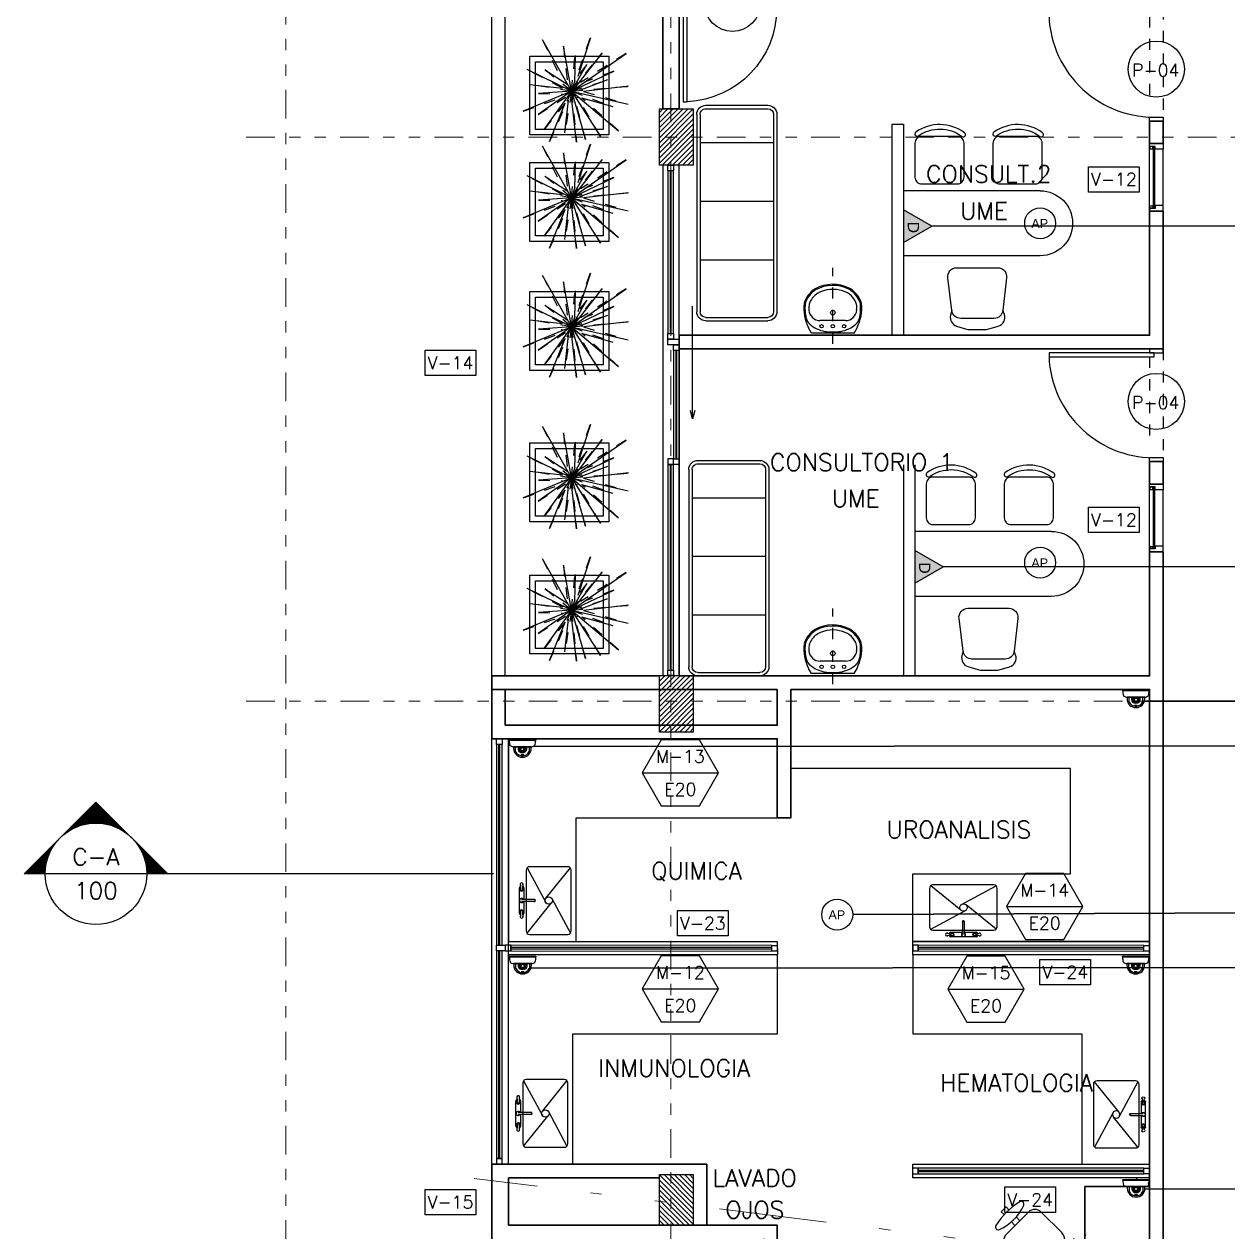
# Model space of a CAD drawing. Header units: millimetres. Extents: x 2056 to 4470, y 1400 to 3101.
# Drawn here: x 2158.01 to 2168.69, y 1528.61 to 1539.32 of the extents above; entities that cross this region are included whole.
import ezdxf
from ezdxf.enums import TextEntityAlignment as Align

# ---------------------------------------------------------------- set-up
doc = ezdxf.new("R2010")
doc.units = ezdxf.units.MM
for name, pattern in [('DASHED', [0.75, 0.5, -0.25]), ('DIVIDE', [31.75, 12.7, -6.35, 0, -6.35, 0, -6.35]), ('DOT', [0.25, 0, -0.25]), ('HIDDEN', [9.525, 6.35, -3.175])]:
    doc.linetypes.add(name, pattern=pattern)
for name, color, linetype in [('A-ANNO-DIMS-GRID', 195, 'Continuous'), ('A-ANNO-DOOR', 134, 'Continuous'), ('A-ANNO-FURN', 124, 'Continuous'), ('A-ANNO-GLAZ', 124, 'Continuous'), ('A-ANNO-SYMB', 195, 'Continuous'), ('A-ANNO-TEXT', 190, 'Continuous'), ('A-COLS', 6, 'Continuous'), ('A-COLS-HTCH', 8, 'Continuous'), ('A-DOOR', 154, 'Continuous'), ('A-FURN', 252, 'Continuous'), ('A-FURN-FIXD', 8, 'Continuous'), ('A-GLAZ', 5, 'Continuous'), ('A-GRID-COLS', 75, 'DIVIDE'), ('A-LDSP-TURF', 75, 'Continuous'), ('A-PROY', 15, 'HIDDEN'), ('A-WALL-FINISH', 14, 'Continuous'), ('A-WALL-SILL', 205, 'Continuous'), ('AreasTrabajo', 90, 'Continuous'), ('Cableado', 134, 'Continuous'), ('Camara', 11, 'Continuous'), ('NODOS', 7, 'Continuous')]:
    doc.layers.add(name, color=color, linetype=linetype)
doc.layers.add('A-WALL', color=16, linetype='Continuous', lineweight=30)
doc.layers.add('MUEBLES', color=5, linetype='Continuous', lineweight=20)
doc.styles.add('COTAS', font='romans.shx', dxfattribs={"width": 0.7})
doc.styles.add('NUEVO', font='SIMPLEX')
doc.styles.add('ROMANS', font='romans')
doc.styles.get("Standard").update_dxf_attribs({"font": 'arial.ttf'})
doc.dimstyles.new('DIM75', dxfattribs={"dimtxt": 0.15, "dimasz": 0.075, "dimexe": 0, "dimexo": 0, "dimgap": 0.075, "dimtad": 1, "dimzin": 1, "dimdsep": 46, "dimtxsty": 'COTAS', "dimblk": 'ARCHTICK', "dimcen": 0, "dimse1": 1, "dimse2": 1, "dimclrd": 8, "dimclre": 8, "dimclrt": 54, "dimaunit": 1, "dimazin": 0, "dimtfac": 1, "dimtix": 1, "dimtmove": 1, "dimatfit": 3, "dimldrblk": 'DOT', "dimfxl": 1, "dimtvp": 1.75, "dimtolj": 1, "dimtzin": 4, "dimarcsym": 0})

# ---------------------------------------------------------------- blocks, each defined once
blk = doc.blocks.new('ESBOX')
for p, q in [((0, 0), (0, 1.212)), ((0.575, 1.212), (0.575, 0)), ((0.575, 0), (0, 0))]:
    blk.add_line(p, q)
for points, elevation in [([(0.636, 1.17, -0.414214), (0.696, 1.23), (0.997, 1.23, -0.414214), (1.057, 1.17), (1.057, 0.854, -0.414214), (0.997, 0.794), (0.696, 0.794, -0.414214), (0.636, 0.854)], -0.455), ([(1.096, 0.802, -1), (1.063, 0.825, 0.321147), (1.058, 1.21, -1), (1.09, 1.234, -0.321147)], -0.455), ([(-0.557, 0.652), (-0.557, 0.508, 0.378723), (-0.487, 0.429), (-0.197, 0.393, 0.450618), (-0.107, 0.472), (-0.107, 0.836, 0.448183), (-0.196, 0.915), (-0.486, 0.882, 0.381041), (-0.557, 0.803)], -1.049), ([(0.636, 0.478, -0.414214), (0.696, 0.538), (0.997, 0.538, -0.414214), (1.057, 0.478), (1.057, 0.162, -0.414214), (0.997, 0.102), (0.696, 0.102, -0.414214), (0.636, 0.162)], -0.455), ([(1.096, 0.11, -1), (1.063, 0.133, 0.321147), (1.058, 0.519, -1), (1.09, 0.542, -0.321147)], -0.455)]:
    blk.add_lwpolyline(points, format="xyb", close=True, dxfattribs=dict(elevation=elevation))
at = {"elevation": -1.049}
blk.add_lwpolyline([(-0.487, 0.429), (-0.529, 0.418, -0.396228), (-0.624, 0.472), (-0.651, 0.559, -0.075881), (-0.655, 0.583), (-0.655, 0.726, -0.070116), (-0.652, 0.748), (-0.625, 0.841, -0.429508), (-0.522, 0.895), (-0.486, 0.882)], format="xyb", dxfattribs=at)
blk.add_arc((0.287, 1.212), 0.288, 0, 180)
blk = doc.blocks.new('Lnov734p')
for p, q in [((-0.19, 0), (-0.215, -0.046)), ((-0.19, 0), (0.19, 0)), ((0.19, 0), (0.215, -0.046)), ((-0.112, -0.11), (0.112, -0.11)), ((-0.158, -0.391), (-0.146, -0.397)), ((-0.153, -0.382), (-0.142, -0.388))]:
    blk.add_line(p, q)
for centre, radius in [((-0.1, -0.06), 0.015), ((0, -0.06), 0.015), ((0.1, -0.06), 0.015), ((0, -0.18), 0.02)]:
    blk.add_circle(centre, radius)
for centre, radius, start, end in [((0.14, -0.225), 0.397, 153.2366, 185.1908), ((-0.139, -0.155), 0.1, 131.0686, 165.7987), ((-0.018, -0.293), 0.284, 100.6374, 131.0686), ((0, -0.586), 0.576, 82.9944, 97.0056), ((0.018, -0.293), 0.284, 48.9314, 79.3626), ((0.139, -0.155), 0.1, 14.2013, 48.9314), ((-0.14, -0.225), 0.397, 354.8092, 26.7634), ((0.14, -0.225), 0.387, 165.7987, 183.085), ((-0.112, -0.21), 0.1, 90, 176.5875), ((0.14, -0.225), 0.352, 176.5875, 184.6254), ((0.112, -0.21), 0.1, 3.4125, 90), ((-0.14, -0.225), 0.352, 358.2317, 3.4125), ((-0.14, -0.225), 0.387, 354.8092, 14.2013), ((-0.04, -0.2), 0.224, 196.2861, 238.2877), ((-0.147, -0.24), 0.1, 183.085, 200.7802), ((-0.04, -0.2), 0.214, 200.7802, 238.2877), ((-0.04, -0.2), 0.179, 197.3522, 254.7067), ((0.04, -0.2), 0.179, 301.7123, 335.4879), ((0.04, -0.2), 0.214, 301.7123, 343.7139), ((0.04, -0.2), 0.224, 301.7123, 343.7139), ((0.112, -0.233), 0.1, 335.4879, 358.2317), ((0, -0.111), 0.321, 242.8748, 299.3617), ((0, -0.111), 0.311, 242.8748, 299.3617), ((0, -0.111), 0.276, 251.4503, 299.3617)]:
    blk.add_arc(centre, radius, start, end)
at = {"layer": 'A-PROY', "ltscale": 0.01}
blk.add_lwpolyline([(0, 0.095), (0, -0.577)], dxfattribs=at)
blk = doc.blocks.new('CAMIL')
for p, q in [((-0.08, 0.355), (-1.83, 0.355)), ((-0.08, 0.325), (-1.83, 0.325)), ((-1.37, -0.325), (-1.37, 0.325)), ((-0.85, -0.325), (-0.85, 0.325)), ((-0.33, -0.325), (-0.33, 0.325)), ((-1.91, -0.275), (-1.91, 0.275)), ((-1.88, -0.275), (-1.88, 0.275)), ((-0.03, -0.275), (-0.03, 0.275)), ((0, -0.275), (0, 0.275)), ((-0.08, -0.325), (-1.83, -0.325)), ((-0.08, -0.355), (-1.83, -0.355))]:
    blk.add_line(p, q)
for centre, radius, start, end in [((-1.83, 0.275), 0.08, 90, 180), ((-1.83, 0.275), 0.05, 90, 180), ((-0.08, 0.275), 0.08, 0, 90), ((-0.08, 0.275), 0.05, 0, 90), ((-1.83, -0.275), 0.08, 180, 270), ((-1.83, -0.275), 0.05, 180, 270), ((-0.08, -0.275), 0.05, 270, 0), ((-0.08, -0.275), 0.08, 270, 0)]:
    blk.add_arc(centre, radius, start, end)
blk = doc.blocks.new('POCETA+GRIFERIA-PL')
for p, q in [((-0.008, 0.22), (-0.112, 0.22)), ((-0.008, 0.127), (-0.008, 0.24)), ((0.008, 0.127), (0.008, 0.24)), ((0.112, 0.22), (0.008, 0.22)), ((-0.3, 0.17), (-0.3, -0.17)), ((-0.29, 0.192), (-0.023, -0.023)), ((0.27, 0.2), (-0.27, 0.2)), ((0.29, 0.192), (-0.019, 0.026)), ((0.3, -0.17), (0.3, 0.17)), ((0.023, 0.023), (0.29, -0.192)), ((0.018, -0.027), (-0.29, -0.192)), ((-0.27, -0.2), (0.27, -0.2))]:
    blk.add_line(p, q)
blk.add_lwpolyline([(-0.112, 0.26), (0.112, 0.26)])
blk.add_circle((0, 0), 0.0327)
for centre, radius, start, end in [((-0.145, 0.24), 0.0125, 62.965, 297.035), ((-0.116, 0.325), 0.0782, 251.9228, 280.7372), ((-0.116, 0.154), 0.0782, 79.2628, 108.0772), ((-0.112, 0.245), 0.015, 90, 171.8124), ((-0.112, 0.235), 0.015, 194.8724, 270), ((-0.097, 0.24), 0.0148, 218.7865, 150.4526), ((-0.097, 0.24), 0.00958, 245.5532, 114.4468), ((0, 0.24), 0.0185, 295.7906, 244.6684), ((0.097, 0.24), 0.0148, 26.8073, 324.8461), ((0.097, 0.24), 0.00958, 65.5532, 294.4468), ((0.116, 0.325), 0.0782, 259.2628, 288.0772), ((0.116, 0.154), 0.0782, 71.9228, 100.7372), ((0.112, 0.245), 0.015, 8.6538, 90), ((0.112, 0.235), 0.015, 270, 344.6777), ((0.145, 0.24), 0.0125, 243.1897, 116.8103), ((-0.27, 0.17), 0.03, 90, 180), ((0, 0.127), 0.00998, 142.2998, 36.9028), ((0, 0.127), 0.00798, 171.4826, 360), ((0.27, 0.17), 0.03, 360, 90), ((-0.27, -0.17), 0.03, 180, 270), ((0.27, -0.17), 0.03, 270, 360)]:
    blk.add_arc(centre, radius, start, end)
blk = doc.blocks.new('POCETACM')
at = {"layer": 'A-FURN-FIXD', "rotation": 2.668041372314359e-08}
blk.add_blockref('POCETA+GRIFERIA-PL', (0.3, 0.235), dxfattribs=at)
blk = doc.blocks.new('PUERTA1.00 CM-PL')
at = {"color": 251, "linetype": 'DASHED', "ltscale": 0.2}
for p, q in [((0, 0), (0.9, 0)), ((0.07, -0.12), (0.865, -0.12))]:
    blk.add_line(p, q, dxfattribs=at)
for points in [[(1, -0.12), (0.965, -0.12), (0.965, 0), (1, 0), (1, -0.12)], [(0, -0.12), (0.035, -0.12), (0.035, 0), (0, 0), (0, -0.12)], [(0.035, -1.011), (0.07, -1.011), (0.07, -0.08), (0.035, -0.08), (0.035, -1.011)]]:
    blk.add_lwpolyline(points)
blk.add_arc((0.034, -0.08), 0.932, 272.2234, 2.433)
blk = doc.blocks.new('PAPIRO')
at = {"color": 0, "linetype": 'DOT', "ltscale": 0.005}
for p, q in [((-0.1238, 0.1714), (-0.0286, 0.0286)), ((0, 0), (-0.0191, 0.181)), ((0, 0.0381), (0.0381, 0.181)), ((-0.0667, 0.1334), (-0.0299, 0.0414)), ((0, 0), (0.0476, 0.1334)), ((0.1238, 0.1524), (0.0211, 0.0337)), ((0, 0), (-0.1238, 0.0952)), ((0, 0), (-0.0381, 0.1143)), ((0.1429, 0.0952), (0.019, 0.019)), ((0, 0), (-0.1715, 0.0572)), ((-0.0857, 0.0476), (-0.0476, 0.019)), ((0.1524, 0.0476), (0.019, 0.0095)), ((0, 0), (-0.1143, 0.0095)), ((0, 0), (-0.0667, -0.0857)), ((0, 0), (-0.0191, -0.1334)), ((0, 0), (0.1619, 0.019)), ((0, 0), (0.1334, -0.0191)), ((0, 0), (0.1619, -0.0667)), ((-0.1619, -0.0952), (-0.032, -0.0303)), ((-0.1429, -0.0286), (-0.0207, -0.0122)), ((-0.0095, -0.0286), (-0.0667, -0.1429)), ((0.0095, -0.1048), (0.0095, -0.0286)), ((0.0762, -0.1048), (0.019, -0.0191)), ((0.0667, -0.1524), (0.019, -0.0286)), ((0.0381, -0.0191), (0.1238, -0.0857))]:
    blk.add_line(p, q, dxfattribs=at)
at = {"color": 0, "ltscale": 0.005}
for p, q in [((0, 0), (-0.1238, 0.1714)), ((-0.0191, 0.181), (0, 0.0381)), ((0, 0), (0.0381, 0.181)), ((0, 0), (-0.0667, 0.1334)), ((0, 0), (0.1238, 0.1524)), ((0.0476, 0.1334), (0.0211, 0.0337)), ((-0.1238, 0.0952), (-0.0095, 0.0095)), ((-0.0381, 0.1143), (-0.0027, 0.0259)), ((0, 0), (0.1429, 0.0952)), ((-0.1715, 0.0572), (-0.0476, 0.019)), ((0, 0), (-0.0857, 0.0476)), ((0, 0), (0.1524, 0.0476)), ((0, 0), (-0.1619, -0.0952)), ((0, 0), (-0.1429, -0.0286)), ((-0.1143, 0.0095), (-0.0286, 0.0095)), ((0, 0), (-0.0667, -0.1429)), ((0, 0), (0.1238, -0.0857)), ((0, 0), (0.0762, -0.1048)), ((0, 0), (0.0095, -0.1048)), ((0, 0), (0.0667, -0.1524)), ((0.1619, 0.019), (0.019, 0)), ((-0.0667, -0.0857), (-0.0207, -0.0122)), ((-0.0191, -0.1334), (-0.0095, -0.0286)), ((0.1334, -0.0191), (0.0286, -0.0095)), ((0.1619, -0.0667), (0.0381, -0.0191))]:
    blk.add_line(p, q, dxfattribs=at)
blk = doc.blocks.new('*X14')
at = {"color": 0}
for p, q in [((6.79317, 13.82062), (6.79592, 13.82062)), ((6.7933, 13.82075), (6.79579, 13.82075)), ((6.79342, 13.82087), (6.79567, 13.82087)), ((6.79355, 13.821), (6.79554, 13.821)), ((6.79367, 13.82113), (6.79542, 13.82113)), ((6.7938, 13.82125), (6.79529, 13.82125)), ((6.79392, 13.82137), (6.79517, 13.82137)), ((6.79405, 13.8215), (6.79504, 13.8215)), ((6.79417, 13.82162), (6.79492, 13.82162)), ((6.7943, 13.82175), (6.79479, 13.82175)), ((6.79105, 13.8185), (6.79804, 13.8185)), ((6.79117, 13.81863), (6.79792, 13.81863)), ((6.7913, 13.81875), (6.79779, 13.81875)), ((6.79142, 13.81888), (6.79767, 13.81888)), ((6.79155, 13.819), (6.79754, 13.819)), ((6.79167, 13.81912), (6.79742, 13.81912)), ((6.7918, 13.81925), (6.79729, 13.81925)), ((6.79192, 13.81938), (6.79717, 13.81938)), ((6.79205, 13.8195), (6.79704, 13.8195)), ((6.79217, 13.81963), (6.79692, 13.81963)), ((6.7923, 13.81975), (6.79679, 13.81975)), ((6.79242, 13.81987), (6.79667, 13.81987)), ((6.79255, 13.82), (6.79654, 13.82)), ((6.79267, 13.82013), (6.79642, 13.82013)), ((6.7928, 13.82025), (6.79629, 13.82025)), ((6.79292, 13.82038), (6.79617, 13.82038)), ((6.79305, 13.8205), (6.79604, 13.8205)), ((6.78905, 13.8165), (6.78918, 13.8165)), ((6.78917, 13.81663), (6.78936, 13.81663)), ((6.7893, 13.81675), (6.78954, 13.81675)), ((6.78942, 13.81687), (6.78973, 13.81687)), ((6.78955, 13.817), (6.78993, 13.817)), ((6.78967, 13.81713), (6.79015, 13.81713)), ((6.7898, 13.81725), (6.79038, 13.81725)), ((6.78992, 13.81738), (6.79063, 13.81738)), ((6.79005, 13.8175), (6.7909, 13.8175)), ((6.79017, 13.81762), (6.7912, 13.81762)), ((6.7903, 13.81775), (6.79153, 13.81775)), ((6.79042, 13.81788), (6.79191, 13.81788)), ((6.79055, 13.818), (6.79236, 13.818)), ((6.79067, 13.81813), (6.79293, 13.81813)), ((6.7908, 13.81825), (6.79394, 13.81825)), ((6.79092, 13.81837), (6.79817, 13.81837)), ((6.79514, 13.81825), (6.79829, 13.81825)), ((6.79615, 13.81813), (6.79842, 13.81813)), ((6.79673, 13.818), (6.79854, 13.818)), ((6.79718, 13.81788), (6.79867, 13.81788)), ((6.79756, 13.81775), (6.79879, 13.81775)), ((6.79789, 13.81762), (6.79892, 13.81762)), ((6.79819, 13.8175), (6.79904, 13.8175)), ((6.79846, 13.81738), (6.79917, 13.81738)), ((6.79871, 13.81725), (6.79929, 13.81725)), ((6.79894, 13.81713), (6.79942, 13.81713)), ((6.79915, 13.817), (6.79954, 13.817)), ((6.79936, 13.81687), (6.79967, 13.81687)), ((6.79955, 13.81675), (6.79979, 13.81675)), ((6.79973, 13.81663), (6.79992, 13.81663)), ((6.7999, 13.8165), (6.80004, 13.8165)), ((6.7868, 13.81425), (6.78705, 13.81425)), ((6.78692, 13.81438), (6.78713, 13.81438)), ((6.78705, 13.8145), (6.78722, 13.8145)), ((6.78717, 13.81462), (6.78731, 13.81462)), ((6.80178, 13.81462), (6.80192, 13.81462)), ((6.80187, 13.8145), (6.80204, 13.8145)), ((6.80196, 13.81438), (6.80217, 13.81438)), ((6.80204, 13.81425), (6.80229, 13.81425)), ((6.78467, 13.81212), (6.78601, 13.81212)), ((6.7848, 13.81225), (6.78605, 13.81225)), ((6.78492, 13.81237), (6.7861, 13.81237)), ((6.78505, 13.8125), (6.78614, 13.8125)), ((6.78517, 13.81263), (6.78619, 13.81263)), ((6.7853, 13.81275), (6.78624, 13.81275)), ((6.78542, 13.81288), (6.7863, 13.81288)), ((6.78555, 13.813), (6.78635, 13.813)), ((6.78567, 13.81312), (6.78641, 13.81312)), ((6.7858, 13.81325), (6.78647, 13.81325)), ((6.78592, 13.81338), (6.78653, 13.81338)), ((6.78605, 13.8135), (6.7866, 13.8135)), ((6.78617, 13.81363), (6.78667, 13.81363)), ((6.7863, 13.81375), (6.78674, 13.81375)), ((6.78642, 13.81387), (6.78681, 13.81387)), ((6.78655, 13.814), (6.78689, 13.814)), ((6.78667, 13.81413), (6.78697, 13.81413)), ((6.80212, 13.81413), (6.80242, 13.81413)), ((6.8022, 13.814), (6.80254, 13.814)), ((6.80228, 13.81387), (6.80267, 13.81387)), ((6.80235, 13.81375), (6.80279, 13.81375)), ((6.80242, 13.81363), (6.80292, 13.81363)), ((6.80249, 13.8135), (6.80304, 13.8135)), ((6.80255, 13.81338), (6.80317, 13.81338)), ((6.80262, 13.81325), (6.80329, 13.81325)), ((6.80268, 13.81312), (6.80342, 13.81312)), ((6.80273, 13.813), (6.80354, 13.813)), ((6.80279, 13.81288), (6.80367, 13.81288)), ((6.80284, 13.81275), (6.80379, 13.81275)), ((6.8029, 13.81263), (6.80392, 13.81263)), ((6.80294, 13.8125), (6.80404, 13.8125)), ((6.80299, 13.81237), (6.80417, 13.81237)), ((6.80304, 13.81225), (6.80429, 13.81225)), ((6.80308, 13.81212), (6.80442, 13.81212)), ((6.78255, 13.81), (6.78557, 13.81)), ((6.78267, 13.81012), (6.78558, 13.81012)), ((6.7828, 13.81025), (6.7856, 13.81025)), ((6.78292, 13.81038), (6.78561, 13.81038)), ((6.78305, 13.8105), (6.78563, 13.8105)), ((6.78317, 13.81062), (6.78565, 13.81062)), ((6.7833, 13.81075), (6.78567, 13.81075)), ((6.78342, 13.81087), (6.78569, 13.81087)), ((6.78355, 13.811), (6.78571, 13.811)), ((6.78367, 13.81113), (6.78574, 13.81113)), ((6.7838, 13.81125), (6.78576, 13.81125)), ((6.78392, 13.81137), (6.78579, 13.81137)), ((6.78405, 13.8115), (6.78582, 13.8115)), ((6.78417, 13.81162), (6.78586, 13.81162)), ((6.7843, 13.81175), (6.78589, 13.81175)), ((6.78442, 13.81188), (6.78593, 13.81188)), ((6.78455, 13.812), (6.78597, 13.812)), ((6.80312, 13.812), (6.80454, 13.812)), ((6.80316, 13.81188), (6.80467, 13.81188)), ((6.8032, 13.81175), (6.80479, 13.81175)), ((6.80323, 13.81162), (6.80492, 13.81162)), ((6.80326, 13.8115), (6.80504, 13.8115)), ((6.80329, 13.81137), (6.80517, 13.81137)), ((6.80332, 13.81125), (6.80529, 13.81125)), ((6.80335, 13.81113), (6.80542, 13.81113)), ((6.80338, 13.811), (6.80554, 13.811)), ((6.8034, 13.81087), (6.80567, 13.81087)), ((6.80342, 13.81075), (6.80579, 13.81075)), ((6.80344, 13.81062), (6.80592, 13.81062)), ((6.80346, 13.8105), (6.80604, 13.8105)), ((6.80348, 13.81038), (6.80617, 13.81038)), ((6.80349, 13.81025), (6.80629, 13.81025)), ((6.8035, 13.81012), (6.80642, 13.81012)), ((6.80351, 13.81), (6.80654, 13.81)), ((6.78205, 13.8095), (6.78555, 13.8095)), ((6.78217, 13.80963), (6.78555, 13.80963)), ((6.7823, 13.80975), (6.78556, 13.80975)), ((6.78242, 13.80987), (6.78556, 13.80987)), ((6.80352, 13.80987), (6.80667, 13.80987)), ((6.80353, 13.80975), (6.80679, 13.80975)), ((6.80354, 13.80963), (6.80692, 13.80963)), ((6.80354, 13.8095), (6.80704, 13.8095))]:
    blk.add_line(p, q, dxfattribs=at)
blk = doc.blocks.new('C-DN1')
at = {"color": 0, "linetype": 'Continuous'}
for p, q in [((-0.04163, 0), (-0.03526, 0.00636)), ((-0.0289, 0), (-0.03526, 0.00636)), ((-0.0289, 0), (-0.04163, 0))]:
    blk.add_line(p, q, dxfattribs=at)
at = {"color": 0}
blk.add_line((0, 0), (-0.0289, 0), dxfattribs=at)
at = {"color": 0, "linetype": 'Continuous'}
blk.add_circle((-0.03526, 0), 0.0045, dxfattribs=at)
at = {"color": 0, "linetype": 'Continuous', "xscale": 0.5, "yscale": 0.5, "zscale": 0.5}
blk.add_blockref('*X14', (-3.43254, -6.90464), dxfattribs=at)
at = {"color": 124, "linetype": 'Continuous', "style": 'NUEVO', "flags": 4}
for tag, p in [('CORTE', (-0.03526, 0.0015)), ('PLANO', (-0.03526, -0.0015))]:
    blk.add_attdef(tag, text='', height=0.0015, dxfattribs=at).set_placement(p, align=Align.MIDDLE_CENTER)
blk = doc.blocks.new('*U99')
at = {"color": 0}
mesh = blk.add_polyface(dxfattribs=at)
corners = [(0.02, 0), (0.02, 0.5), (0, 0.46), (0, 0.46), (0, 0), (0.02, 0), (0.02, 0.5), (-0.06, 0.46), (0, 0.46), (0.02, 0.5), (-0.06, 0.5), (-0.06, 0.46)]
mesh.append_faces([[corners[k] for k in face] for face in [(6, 7, 8)]], dxfattribs={"vtx0": -1, "vtx2": -1, "color": 0})
mesh.append_faces([[corners[k] for k in face] for face in [(0, 1, 2)]], dxfattribs={"vtx1": -1, "vtx2": -1, "color": 0})
mesh.append_faces([[corners[k] for k in face] for face in [(3, 4, 5), (9, 10, 11)]], dxfattribs={"vtx2": -1, "color": 0})
blk = doc.blocks.new('*U96')
at = {"color": 0}
mesh = blk.add_polyface(dxfattribs=at)
corners = [(5.099, 1.857, 0.74), (5.674, 1.857, 0.74), (5.674, 2.712, 0.74), (5.674, 2.712, 0.74), (4.819, 2.137, 0.74), (5.099, 1.857, 0.74), (5.674, 2.712, 0.74), (4.819, 2.712, 0.74), (4.819, 2.137, 0.74)]
mesh.append_faces([[corners[k] for k in face] for face in [(3, 4, 5)]], dxfattribs={"vtx0": -1, "vtx2": -1, "color": 0})
mesh.append_faces([[corners[k] for k in face] for face in [(0, 1, 2), (6, 7, 8)]], dxfattribs={"vtx2": -1, "color": 0})
blk = doc.blocks.new('ptotbj1')
for p, q in [((0.593, -0.201, -0.17), (0.536, -0.257, -0.17)), ((0.947, -0.554, -0.17), (0.593, -0.201, -0.17)), ((0.536, -0.257, -0.17), (0.565, -0.285, -0.17)), ((0.565, -0.285, -0.17), (0.607, -0.243, -0.17)), ((0.607, -0.243, -0.17), (0.932, -0.568, -0.17)), ((0.201, -0.593, -0.17), (0.257, -0.536, -0.17)), ((0.554, -0.947, -0.17), (0.201, -0.593, -0.17)), ((0.285, -0.565, -0.17), (0.243, -0.607, -0.17)), ((0.243, -0.607, -0.17), (0.568, -0.932, -0.17)), ((0.257, -0.536, -0.17), (0.285, -0.565, -0.17)), ((0.776, -0.977, -0.74), (0.971, -0.782, -0.74)), ((1.084, -0.782, -0.74), (1.269, -0.966, -0.74)), ((0.961, -1.274, -0.74), (0.776, -1.09, -0.74)), ((1.269, -1.079, -0.74), (1.074, -1.274, -0.74)), ((1.193, -1.155, -0.74), (1.225, -1.188, -0.74)), ((1.15, -1.198, -0.74), (1.182, -1.231, -0.74)), ((1.272, -1.321, -0.74), (1.315, -1.278, -0.74)), ((1.315, -1.278, -0.74), (1.289, -1.252, -0.74)), ((1.246, -1.295, -0.74), (1.272, -1.321, -0.74))]:
    blk.add_line(p, q)
at = {"extrusion": (0.707107, 0.707107, 0)}
for p, q in [((0.462, -0.826, -0.129), (0.645, -1.01, -0.129)), ((0.674, -1.039, -0.169), (0.462, -0.826, -0.169)), ((0.462, -0.826, -0.169), (0.462, -0.826, -0.129)), ((0.645, -1.01, -0.129), (0.645, -1.01, -0.13)), ((0.645, -1.01, -0.13), (0.646, -1.01, -0.13)), ((0.646, -1.01, -0.13), (0.646, -1.01, -0.129))]:
    blk.add_line(p, q, dxfattribs=at)
at = {"elevation": -0.03}
for points in [[(0, -0.855), (0, 0), (0.855, 0)], [(0, -0.855), (0.575, -0.855), (0.855, -0.575), (0.855, 0)]]:
    blk.add_lwpolyline(points, dxfattribs=at)
for centre, radius, start, end in [((1.028, -0.838, -0.74), 0.08, 45, 135), ((0.833, -1.033, -0.74), 0.08, 135, 225), ((1.212, -1.023, -0.74), 0.08, 315, 45), ((1.509, -1.513, -0.74), 0.432, 114.3244, 155.6756), ((0.799, -0.803, -0.74), 0.664, 301.9974, 328.0026), ((1.341, -1.142, -0.74), 0.025, 328.0026, 114.3244), ((1.017, -1.218, -0.74), 0.08, 225, 315), ((1.138, -1.345, -0.74), 0.025, 155.6756, 301.9974), ((1.189, -1.304, -0.74), 0.03, 307.8510251593803, 307.8510382881088)]:
    blk.add_arc(centre, radius, start, end)
at = {"extrusion": (0.707107, 0.707107, 0)}
blk.add_arc((-1.171, -0.169, -0.258), 0.04, 90, 180, dxfattribs=at)
at = {"layer": 'MUEBLES'}
for p in [(1.224, -0.103, -0.03), (0.993, -0.113, 0.12), (0.566, -1.071, -0.74), (0.566, -1.071, -0.74), (0.566, -1.071, -0.74), (0.114, -1.571, -0.74)]:
    blk.add_point(p, dxfattribs=at)
at = {"layer": 'NODOS'}
for p in [(0.002, 0.025, -0.74), (-0.03, -0.008, -0.74), (0.825, -0.008, -0.74), (0.008, -1.53, -0.74)]:
    blk.add_point(p, dxfattribs=at)
at = {"extrusion": (0, 0, -1), "xscale": -1, "zscale": -1, "rotation": 270}
blk.add_blockref('*U96', (-2.712, -5.674, 0.74), dxfattribs=at)
at = {"rotation": 45.00000000000005}
blk.add_blockref('*U99', (0.932, -0.568, -0.05), dxfattribs=at)
at = {"extrusion": (0, 0, -1), "zscale": -1, "rotation": 314.9999999999999}
blk.add_blockref('*U99', (-0.568, -0.932, 0.05), dxfattribs=at)
mesh = blk.add_polymesh((6, 3))
for k, corner in enumerate([(1.5, -0.575, -0.03), (1.5, -0.575, -0.03), (1.5, -0.575, -0.03), (0.855, -0.575), (0.855, -0.575, -0.03), (0.855, -0.575, -0.03), (0.855, 0), (0.855, 0), (0.855, -0.575, -0.03), (1.5, 0, -0.03), (1.5, 0, -0.03), (1.5, -0.575, -0.03), (1.5, 0, -0.03), (1.5, 0, -0.03), (1.5, -0.575, -0.03), (0.855, 0), (0.855, 0), (0.855, -0.575)]):
    mesh.set_mesh_vertex(divmod(k, 3), corner)
mesh = blk.add_polymesh((6, 3))
for k, corner in enumerate([(0.575, -0.855), (0.575, -0.855, -0.03), (0.575, -0.855, -0.03), (0.575, -1.5), (0.575, -1.5, -0.03), (0.575, -1.5, -0.03), (0, -1.5), (0, -1.5, -0.03), (0.575, -1.5, -0.03), (0, -0.855), (0, -0.855, -0.03), (0.575, -0.855, -0.03), (0, -0.855), (0, -0.855), (0.575, -0.855), (0, -1.5), (0, -1.5), (0.575, -1.5)]):
    mesh.set_mesh_vertex(divmod(k, 3), corner)
blk = doc.blocks.new('PUERTA MAD 0.90')
at = {"color": 251, "linetype": 'DASHED', "ltscale": 0.2}
for p, q in [((989051.701, 1733128.591), (989052.496, 1733128.591)), ((989051.666, 1733128.471), (989052.396, 1733128.471))]:
    blk.add_line(p, q, dxfattribs=at)
for points in [[(989051.666, 1733129.42), (989051.701, 1733129.42), (989051.701, 1733128.551), (989051.666, 1733128.551), (989051.666, 1733129.42)], [(989051.631, 1733128.591), (989051.666, 1733128.591), (989051.666, 1733128.471), (989051.631, 1733128.471), (989051.631, 1733128.591)], [(989052.531, 1733128.591), (989052.496, 1733128.591), (989052.496, 1733128.471), (989052.531, 1733128.471), (989052.531, 1733128.591)]]:
    blk.add_lwpolyline(points)
blk.add_arc((989051.666, 1733128.591), 0.83, 359.9861, 87.5832)
blk = doc.blocks.new('N-PUE')
blk.add_circle((0, 0), 0.00332)
at = {"style": 'NUEVO'}
blk.add_attdef('PUE', text='', height=0.0015, dxfattribs=at).set_placement((-0.00006, -0.00013), align=Align.MIDDLE)
blk = doc.blocks.new('#MUEBLE-#PLANO')
blk.add_line((-0.0045, 0), (0.0045, 0))
at = {"color": 8}
blk.add_lwpolyline([(-0.0045, 0), (-0.00225, -0.0039), (0.00225, -0.0039), (0.0045, 0), (0.00225, 0.0039), (-0.00225, 0.0039)], close=True, dxfattribs=at)
at = {"style": 'NUEVO', "flags": 4}
for tag, p in [('M', (0, 0.00195)), ('PLANO', (0, -0.00195))]:
    blk.add_attdef(tag, text='', height=0.0015, dxfattribs=at).set_placement(p, align=Align.MIDDLE)
blk = doc.blocks.new('V')
blk.add_lwpolyline([(-0.003, -0.003), (-0.003, 0), (0.003, 0), (0.003, -0.003)], close=True)
at = {"style": 'NUEVO', "flags": 4}
blk.add_attdef('VEN', text='', height=0.0015, dxfattribs=at).set_placement((0, -0.0015), align=Align.MIDDLE)
blk = doc.blocks.new('_ArchTick')
at = {"color": 0, "linetype": 'ByBlock', "const_width": 0.15}
blk.add_lwpolyline([(-0.5, -0.5), (0.5, 0.5)], dxfattribs=at)
blk = doc.blocks.new('EJES 2 P')
at = {"layer": 'A-COLS-HTCH'}
h = blk.add_hatch(dxfattribs=at)
h.set_pattern_fill('ANSI31', color=256, scale=0.01, style=0)
h.set_pattern_definition([(45, (-989045.037623, -1733121.890342), (-0.02245064030267, 0.02245064030267), [])])
h.paths.add_polyline_path([(3.313, 24.301), (3.613, 24.301), (3.613, 23.801), (3.313, 23.801)])
h = blk.add_hatch(dxfattribs=at)
h.set_pattern_fill('ANSI31', color=256, scale=0.01, style=0)
h.set_pattern_definition([(45, (-989045.037417, -1733126.890342), (-0.02245064030267, 0.02245064030267), [])])
h.paths.add_polyline_path([(3.314, 19.276), (3.613, 19.276), (3.613, 18.776), (3.314, 18.776)])
h = blk.add_hatch(dxfattribs=at)
h.set_pattern_fill('ANSI31', color=256, scale=0.01, angle=90, style=0)
h.set_pattern_definition([(135, (1733149.35484, -989033.849013), (-0.02245064030267, -0.02245064030267), [])])
h.paths.add_polyline_path([(3.313, 14.402), (3.313, 14.852), (3.613, 14.852), (3.613, 14.402)])
at = {"layer": 'A-COLS'}
for points in [[(3.313, 24.301), (3.613, 24.301), (3.613, 23.801), (3.313, 23.801)], [(3.314, 19.276), (3.613, 19.276), (3.613, 18.776), (3.314, 18.776)], [(3.313, 14.402), (3.313, 14.852), (3.613, 14.852), (3.613, 14.402)]]:
    blk.add_lwpolyline(points, close=True, dxfattribs=at)
at = {"layer": 'A-GRID-COLS', "lineweight": 9, "ltscale": 0.02}
for p, q in [((0, 0), (0, 37.056)), ((3.413, -0.03), (3.413, 37.026))]:
    blk.add_line(p, q, dxfattribs=at)
for points in [[(-0.352, 24.051), (24.846, 24.051)], [(-0.351, 19.051), (24.847, 19.051)]]:
    blk.add_lwpolyline(points, dxfattribs=at)
at = {"layer": 'A-GRID-COLS', "lineweight": 9, "ltscale": 0.075}
blk.add_lwpolyline([(9.913, 13.796), (1.67, 14.818), (1.67, 14.818)], dxfattribs=at)
blk = doc.blocks.new('Toma Doble')
at = {"layer": 'AreasTrabajo'}
h = blk.add_hatch(color=256, dxfattribs=at)
h.dxf.hatch_style = 1
h.paths.add_polyline_path([(0, 0.168), (-0.145, -0.084), (0.145, -0.084)])
blk.add_lwpolyline([(0.145, -0.084), (0, 0.168), (-0.145, -0.084)], close=True, dxfattribs=at)
at = {"layer": 'AreasTrabajo', "color": 7, "true_color": 0xffffff, "insert": (-0.04, 0.054), "char_height": 0.1, "attachment_point": 1}
blk.add_mtext_dynamic_manual_height_columns('D', width=0.2, gutter_width=12.5, heights=[0], dxfattribs=at)
blk = doc.blocks.new('AP')
at = {"layer": 'AreasTrabajo'}
blk.add_circle((0, 0), 0.137, dxfattribs=at)
at = {"layer": 'AreasTrabajo', "insert": (-0.078, 0.038, 0.229), "char_height": 0.08, "attachment_point": 1}
blk.add_mtext_dynamic_manual_height_columns('AP', width=0.14673, gutter_width=12.5, heights=[0], dxfattribs=at)
blk = doc.blocks.new('Camara-B')
at = {"layer": 'Camara'}
for points in [[(-0.0297, 0.0145), (-0.0298, 0.016), (0.0293, 0.016), (0.0292, 0.0145)], [(0.0292, 0.0145), (0.0292, 0.0143), (-0.0297, 0.0143), (-0.0297, 0.0145)]]:
    blk.add_lwpolyline(points, close=True, dxfattribs=at)
for points in [[(-0.0297, 0.0139, 0.072126), (-0.0279, 0.0033, 0.171597), (-0.0271, 0.0023, 0.084432), (-0.022, 0.0001, 0.060784), (-0.0216, 0), (0.021, 0, 0.060784), (0.0215, 0.0001, 0.084432), (0.0266, 0.0023, 0.171597), (0.0274, 0.0033, 0.072126), (0.0292, 0.0139)], [(-0.0199, 0), (-0.0199, -0.0037, 1), (0.0194, -0.0037), (0.0194, 0)], [(-0.015, -0.011, 0.641525), (0.0145, -0.011), (0.0155, -0.0107), (0.0155, 0), (0.0087, 0), (0.0087, -0.0054, -1), (-0.0092, -0.0054), (-0.0092, 0), (-0.016, 0), (-0.016, -0.0107)], [(-0.0067, 0), (-0.0067, -0.0054, 1), (0.0062, -0.0054), (0.0062, 0), (0.0058, 0), (0.0058, -0.0054, -1), (-0.0063, -0.0054), (-0.0063, 0)], [(0.0029, -0.0006), (0.0029, -0.0008, -0.541232), (0.0027, -0.0009, 0.302819), (-0.0033, -0.0009, -0.541232), (-0.0034, -0.0008), (-0.0034, -0.0006, 3.288548)], [(0.0027, -0.0189, 1), (0.0027, -0.0184), (-0.0032, -0.0184, 1), (-0.0032, -0.0189)], [(0.0021, -0.0194, 1), (0.0021, -0.019), (-0.0026, -0.019, 1), (-0.0026, -0.0194)], [(0.0015, -0.02, 1), (0.0015, -0.0195), (-0.002, -0.0195, 1), (-0.002, -0.02)]]:
    blk.add_lwpolyline(points, format="xyb", close=True, dxfattribs=at)
blk.add_circle((-0.0003, -0.0055), 0.00358, dxfattribs=at)

msp = doc.modelspace()

# ---------------------------------------------------------------- linework, layer by layer
at = {"layer": 'A-ANNO-GLAZ', "ltscale": 1.5}
for points in [[(2163.722, 1538.066), (2163.772, 1538.066), (2163.772, 1538.016), (2163.722, 1538.016)], [(2163.772, 1538.016), (2163.722, 1538.016), (2163.722, 1536.574), (2163.772, 1536.574)], [(2163.722, 1533.591), (2163.772, 1533.591), (2163.772, 1533.541), (2163.722, 1533.541)]]:
    msp.add_lwpolyline(points, close=True, dxfattribs=at)
msp.add_lwpolyline([(2163.742, 1538.016), (2163.742, 1536.574), (2163.752, 1536.574), (2163.752, 1538.016), (2163.742, 1538.016)], dxfattribs=at)
for points, elevation in [([(2163.722, 1536.574), (2163.772, 1536.574), (2163.772, 1536.524), (2163.722, 1536.524)], 0.229), ([(2163.722, 1536.474), (2163.722, 1536.524), (2163.822, 1536.524), (2163.822, 1536.474)], 0.229), ([(2163.772, 1536.474), (2163.822, 1536.474), (2163.822, 1536.424), (2163.772, 1536.424)], 0.229), ([(2163.772, 1535.464), (2163.822, 1535.464), (2163.822, 1536.424), (2163.772, 1536.424)], -0.229), ([(2163.722, 1535.414), (2163.772, 1535.414), (2163.772, 1535.464), (2163.722, 1535.464)], -0.229), ([(2163.772, 1535.414), (2163.722, 1535.414), (2163.722, 1533.591), (2163.772, 1533.591)], -0.229), ([(2163.772, 1535.464), (2163.822, 1535.464), (2163.822, 1535.414), (2163.772, 1535.414)], -0.229), ([(2162.201, 1532.931), (2162.201, 1532.981), (2162.251, 1532.981), (2162.251, 1532.931)], 0.229), ([(2162.201, 1532.931), (2162.201, 1531.15), (2162.251, 1531.15), (2162.251, 1532.931)], 0.229), ([(2162.28, 1531.15), (2162.28, 1531.1), (2162.201, 1531.1), (2162.201, 1531.15)], 0.229), ([(2162.33, 1531.15), (2162.28, 1531.15), (2162.28, 1531.1), (2162.33, 1531.1)], 0.229), ([(2164.642, 1531.149), (2162.33, 1531.15), (2162.33, 1531.1), (2164.642, 1531.099)], 0.229), ([(2164.642, 1531.149), (2164.692, 1531.149), (2164.692, 1531.099), (2164.642, 1531.099)], 0.229), ([(2165.942, 1531.15), (2165.892, 1531.15), (2165.892, 1531.1), (2165.942, 1531.1)], 0.687), ([(2167.942, 1531.149), (2165.942, 1531.15), (2165.942, 1531.1), (2167.942, 1531.099)], 0.687), ([(2167.942, 1531.149), (2167.992, 1531.149), (2167.992, 1531.099), (2167.942, 1531.099)], 0.687), ([(2162.201, 1531.1), (2162.201, 1529.259), (2162.251, 1529.259), (2162.251, 1531.1)], 0.229), ([(2162.201, 1529.259), (2162.201, 1529.209), (2162.251, 1529.209), (2162.251, 1529.259)], 0.229), ([(2165.941, 1529.173), (2165.891, 1529.173), (2165.891, 1529.123), (2165.941, 1529.123)], 0.229), ([(2167.941, 1529.173), (2165.941, 1529.173), (2165.941, 1529.123), (2167.941, 1529.123)], 0.229), ([(2167.941, 1529.173), (2167.991, 1529.173), (2167.991, 1529.123), (2167.941, 1529.123)], 0.229)]:
    msp.add_lwpolyline(points, close=True, dxfattribs=dict(at, elevation=elevation))
for points, elevation in [([(2163.792, 1536.424), (2163.792, 1535.464), (2163.802, 1535.464), (2163.802, 1536.424), (2163.792, 1536.424)], 0.229), ([(2163.742, 1535.414), (2163.742, 1533.591), (2163.752, 1533.591), (2163.752, 1535.414), (2163.742, 1535.414)], -0.229), ([(2162.221, 1532.931), (2162.221, 1531.15), (2162.231, 1531.15), (2162.231, 1532.931), (2162.221, 1532.931)], 0.229), ([(2164.642, 1531.129), (2162.33, 1531.13), (2162.33, 1531.12), (2164.642, 1531.119), (2164.642, 1531.129)], 0.229), ([(2167.942, 1531.129), (2165.942, 1531.13), (2165.942, 1531.12), (2167.942, 1531.119), (2167.942, 1531.129)], 0.687), ([(2162.221, 1531.1), (2162.221, 1529.259), (2162.231, 1529.259), (2162.231, 1531.1), (2162.221, 1531.1)], 0.229), ([(2167.941, 1529.153), (2165.941, 1529.154), (2165.941, 1529.144), (2167.941, 1529.143), (2167.941, 1529.153)], 0.229)]:
    msp.add_lwpolyline(points, dxfattribs=dict(at, elevation=elevation))
at = {"layer": 'A-FURN'}
for p, q in [((2165.81, 1535.411), (2165.81, 1533.539)), ((2165.91, 1535.411), (2165.91, 1533.539))]:
    msp.add_line(p, q, dxfattribs=at)
for points in [[(2162.498, 1539.035), (2163.198, 1539.035), (2163.198, 1538.335), (2162.498, 1538.335)], [(2162.548, 1538.985), (2163.148, 1538.985), (2163.148, 1538.385), (2162.548, 1538.385)], [(2162.498, 1538.09), (2163.198, 1538.09), (2163.198, 1537.39), (2162.498, 1537.39)], [(2162.548, 1538.04), (2163.148, 1538.04), (2163.148, 1537.44), (2162.548, 1537.44)], [(2162.498, 1536.947), (2163.198, 1536.947), (2163.198, 1536.247), (2162.498, 1536.247)], [(2162.548, 1536.897), (2163.148, 1536.897), (2163.148, 1536.297), (2162.548, 1536.297)], [(2162.498, 1535.606), (2163.198, 1535.606), (2163.198, 1534.906), (2162.498, 1534.906)], [(2162.548, 1535.556), (2163.148, 1535.556), (2163.148, 1534.956), (2162.548, 1534.956)], [(2162.498, 1534.433), (2163.198, 1534.433), (2163.198, 1533.733), (2162.498, 1533.733)], [(2162.548, 1534.383), (2163.148, 1534.383), (2163.148, 1533.783), (2162.548, 1533.783)], [(2162.91, 1531.185), (2162.91, 1532.281), (2164.692, 1532.281), (2164.692, 1532.981), (2162.31, 1532.981), (2162.31, 1531.185)]]:
    msp.add_lwpolyline(points, close=True, dxfattribs=at)
for points, elevation in [([(2165.71, 1538.431), (2165.81, 1538.431), (2165.81, 1536.559), (2165.71, 1536.559)], 0), ([(2165.892, 1531.065), (2165.892, 1530.365), (2167.392, 1530.365), (2167.392, 1529.209), (2167.992, 1529.209), (2167.992, 1531.065), (2165.892, 1531.065)], 0.687)]:
    msp.add_lwpolyline(points, close=True, dxfattribs=dict(at, elevation=elevation))
for points, elevation in [([(2167.992, 1531.785), (2167.992, 1531.785), (2167.992, 1531.185), (2165.892, 1531.185), (2165.892, 1531.785), (2167.292, 1531.785), (2167.292, 1532.719), (2164.812, 1532.719), (2164.812, 1533.419), (2167.992, 1533.419), (2167.992, 1531.785)], 0.687), ([(2162.88, 1529.209), (2162.88, 1530.365), (2164.693, 1530.365), (2164.693, 1531.065), (2162.31, 1531.065)], 0.229)]:
    msp.add_lwpolyline(points, dxfattribs=dict(at, elevation=elevation))
at = {"layer": 'A-GLAZ'}
for p, q in [((2167.992, 1537.659, 0.229), (2167.992, 1538.234, 0.229)), ((2168.112, 1537.709, 0.229), (2168.112, 1538.209, 0.229)), ((2167.992, 1534.639, 0.229), (2167.992, 1535.214, 0.229)), ((2168.112, 1534.689, 0.229), (2168.112, 1535.189, 0.229))]:
    msp.add_line(p, q, dxfattribs=at)
at = {"layer": 'A-GLAZ', "elevation": 0.229}
for points in [[(2167.992, 1538.234), (2167.992, 1538.259), (2168.112, 1538.259), (2168.112, 1538.209), (2168.043, 1538.209), (2168.043, 1538.234)], [(2168.022, 1538.213), (2168.022, 1538.232), (2167.994, 1538.232), (2167.994, 1538.213)], [(2168.025, 1538.228), (2168.025, 1537.687), (2168.039, 1537.687), (2168.039, 1538.228)], [(2167.992, 1537.659), (2168.112, 1537.659), (2168.112, 1537.709), (2168.043, 1537.709), (2168.043, 1537.684), (2167.992, 1537.684)], [(2168.022, 1537.706), (2168.022, 1537.687), (2167.994, 1537.687), (2167.994, 1537.706)], [(2167.992, 1535.214), (2167.992, 1535.239), (2168.112, 1535.239), (2168.112, 1535.189), (2168.043, 1535.189), (2168.043, 1535.214)], [(2168.022, 1535.193), (2168.022, 1535.212), (2167.994, 1535.212), (2167.994, 1535.193)], [(2168.025, 1535.208), (2168.025, 1534.667), (2168.039, 1534.667), (2168.039, 1535.208)], [(2167.992, 1534.639), (2168.112, 1534.639), (2168.112, 1534.689), (2168.043, 1534.689), (2168.043, 1534.664), (2167.992, 1534.664)], [(2168.022, 1534.686), (2168.022, 1534.667), (2167.994, 1534.667), (2167.994, 1534.686)]]:
    msp.add_lwpolyline(points, close=True, dxfattribs=at)
at = {"layer": 'A-WALL'}
msp.add_lwpolyline([(2163.822, 1539.578), (2163.677, 1539.578), (2163.677, 1538.566), (2163.822, 1538.566)], close=True, dxfattribs=at)
at = {"layer": 'A-WALL', "elevation": 0.229}
for points in [[(2168.112, 1538.459), (2168.112, 1538.259), (2167.992, 1538.259), (2167.992, 1538.459), (2168.112, 1538.459)], [(2163.822, 1536.439), (2163.822, 1536.559), (2167.992, 1536.559), (2167.992, 1537.659), (2168.112, 1537.659), (2168.112, 1536.439), (2163.822, 1536.439), (2163.822, 1533.539), (2167.992, 1533.539), (2167.992, 1534.639), (2168.112, 1534.639), (2168.112, 1524.89), (2168.412, 1524.89), (2168.412, 1524.77), (2168.112, 1524.77), (2166.472, 1524.77), (2166.472, 1524.89), (2167.992, 1524.89), (2167.992, 1526.07)], [(2168.112, 1535.439), (2168.112, 1535.239), (2167.992, 1535.239), (2167.992, 1535.439), (2168.112, 1535.439)], [(2162.16, 1533.419), (2162.16, 1533.539), (2163.647, 1533.539)], [(2164.692, 1533.419), (2162.16, 1533.419)], [(2164.812, 1533.419), (2164.812, 1532.281), (2164.692, 1532.281), (2164.692, 1532.981), (2162.16, 1532.981), (2162.16, 1533.419)], [(2167.992, 1531.749), (2167.992, 1531.749), (2167.992, 1531.749), (2167.992, 1531.749), (2167.992, 1531.869), (2167.992, 1531.869), (2167.992, 1533.419), (2167.992, 1533.419), (2167.992, 1533.419), (2167.992, 1533.419), (2167.992, 1533.419), (2166.012, 1533.419), (2166.012, 1533.419), (2165.892, 1533.419), (2165.892, 1533.419), (2164.812, 1533.419)], [(2164.812, 1533.419), (2164.812, 1532.981)], [(2167.992, 1531.749), (2167.992, 1531.749), (2167.992, 1527.51), (2166.472, 1527.51), (2166.472, 1525.69), (2166.592, 1525.69), (2166.592, 1527.39), (2167.992, 1527.39), (2167.992, 1526.19), (2167.392, 1526.19), (2167.392, 1526.07), (2167.992, 1526.07)], [(2162.16, 1528.547), (2162.16, 1528.547), (2162.16, 1529.209), (2164.067, 1529.209), (2164.067, 1529.209), (2164.067, 1529.209), (2164.067, 1529.209), (2164.067, 1529.209)], [(2163.647, 1529.089), (2162.31, 1529.089), (2162.31, 1529.089), (2162.31, 1529.089)], [(2162.31, 1529.089), (2162.31, 1528.667)], [(2162.31, 1528.667), (2164.572, 1528.667), (2164.692, 1528.667), (2164.692, 1527.73), (2164.572, 1527.73), (2164.572, 1528.547)]]:
    msp.add_lwpolyline(points, dxfattribs=at)
at = {"layer": 'A-WALL'}
for points in [[(2164.692, 1533.419), (2164.692, 1533.101), (2162.28, 1533.101), (2162.28, 1533.419)], [(2164.067, 1529.209), (2164.067, 1528.667)], [(2163.947, 1528.667), (2163.947, 1528.667)]]:
    msp.add_lwpolyline(points, dxfattribs=at)
at = {"layer": 'A-WALL-FINISH'}
msp.add_line((2162.28, 1533.539), (2162.28, 1543.169, 0.229), dxfattribs=at)
at = {"layer": 'A-WALL-SILL'}
msp.add_line((2162.16, 1533.539), (2162.16, 1543.169, 0.229), dxfattribs=at)
msp.add_lwpolyline([(2163.822, 1538.066), (2163.677, 1538.066), (2163.677, 1533.541), (2163.822, 1533.541)], close=True, dxfattribs=at)
at = {"layer": 'A-WALL-SILL', "elevation": 0.229}
for points in [[(2162.16, 1529.209), (2162.16, 1532.981)], [(2162.31, 1531.185), (2164.692, 1531.185), (2164.693, 1531.065), (2164.693, 1531.065), (2164.573, 1531.065), (2164.573, 1531.065), (2162.31, 1531.065), (2162.31, 1531.185)]]:
    msp.add_lwpolyline(points, dxfattribs=at)
at = {"layer": 'A-WALL-SILL'}
msp.add_lwpolyline([(2162.31, 1529.209), (2162.31, 1532.981)], dxfattribs=at)
for points, elevation in [([(2165.892, 1531.065), (2165.892, 1531.185), (2165.892, 1531.185), (2165.892, 1531.185), (2167.992, 1531.185), (2167.992, 1531.065), (2165.892, 1531.065), (2165.892, 1531.065)], 0.687), ([(2165.892, 1529.209), (2167.992, 1529.209), (2167.992, 1529.089), (2165.892, 1529.089)], 0.229)]:
    msp.add_lwpolyline(points, close=True, dxfattribs=dict(at, elevation=elevation))
at = {"layer": 'Cableado', "lineweight": 30}
for p, q in [((2166.063, 1537.526), (2170.683, 1537.531)), ((2166.163, 1534.506), (2170.686, 1534.51)), ((2167.947, 1533.316), (2170.687, 1533.316, 0.229)), ((2162.53, 1532.914), (2170.687, 1532.921, 0.229)), ((2165.36, 1531.422), (2170.689, 1531.444)), ((2162.497, 1530.946), (2170.689, 1530.954, 0.229)), ((2167.952, 1528.988, 0.199), (2170.691, 1528.991, 0.229))]:
    msp.add_line(p, q, dxfattribs=at)

# ---------------------------------------------------------------- block references
at = {"layer": 'A-ANNO-DIMS-GRID'}
msp.add_blockref('EJES 2 P', (2160.334, 1514.265), dxfattribs=at)
at = {"layer": 'A-ANNO-DOOR'}
ref = msp.add_blockref('N-PUE', (2164.294, 1539.503), dxfattribs=dict(at, xscale=75, yscale=75, zscale=75))
ref.add_attrib('PUE', 'P-03', dxfattribs={"layer": '0', "color": 0, "height": 0.1125, "style": 'NUEVO'}).set_placement((2164.29, 1539.494), align=Align.MIDDLE)
ref = msp.add_blockref('N-PUE', (2168.052, 1538.919, 0.229), dxfattribs=dict(at, xscale=75, yscale=75, zscale=75))
ref.add_attrib('PUE', 'P-04', dxfattribs={"layer": '0', "color": 0, "height": 0.1125, "style": 'NUEVO'}).set_placement((2168.047, 1538.909, 0.229), align=Align.MIDDLE)
ref = msp.add_blockref('N-PUE', (2168.052, 1535.972, 0.229), dxfattribs=dict(at, xscale=75, yscale=75, zscale=75))
ref.add_attrib('PUE', 'P-04', dxfattribs={"layer": '0', "color": 0, "height": 0.1125, "style": 'NUEVO'}).set_placement((2168.047, 1535.962, 0.229), align=Align.MIDDLE)
at = {"layer": 'A-ANNO-FURN', "xscale": 75, "yscale": 75, "zscale": 75}
for p, values in [((2163.832, 1532.679, -0.229), {'M': 'M-13', 'PLANO': 'E20'}), ((2167.062, 1531.493), {'M': 'M-14', 'PLANO': 'E20'}), ((2163.832, 1530.763), {'M': 'M-12', 'PLANO': 'E20'}), ((2166.542, 1530.76), {'M': 'M-15', 'PLANO': 'E20'})]:
    msp.add_blockref('#MUEBLE-#PLANO', p, dxfattribs=at).add_auto_attribs(values)
at = {"layer": 'A-ANNO-GLAZ'}
ref = msp.add_blockref('V', (2167.676, 1538.054, 0.458), dxfattribs=dict(at, xscale=75, yscale=75, zscale=75))
ref.add_attrib('VEN', 'V-12', dxfattribs={"layer": '0', "color": 0, "height": 0.1125, "style": 'NUEVO', "flags": 4}).set_placement((2167.676, 1537.942, 0.458), align=Align.MIDDLE)
ref = msp.add_blockref('V', (2161.795, 1536.427), dxfattribs=dict(at, xscale=75, yscale=75, zscale=75))
ref.add_attrib('VEN', 'V-14', dxfattribs={"layer": '0', "color": 0, "height": 0.1125, "style": 'NUEVO', "flags": 4}).set_placement((2161.795, 1536.314), align=Align.MIDDLE)
ref = msp.add_blockref('V', (2167.676, 1535.034, 0.458), dxfattribs=dict(at, xscale=75, yscale=75, zscale=75))
ref.add_attrib('VEN', 'V-12', dxfattribs={"layer": '0', "color": 0, "height": 0.1125, "style": 'NUEVO', "flags": 4}).set_placement((2167.676, 1534.922, 0.458), align=Align.MIDDLE)
ref = msp.add_blockref('V', (2164.031, 1531.458), dxfattribs=dict(at, xscale=75, yscale=75, zscale=75))
ref.add_attrib('VEN', 'V-23', dxfattribs={"layer": '0', "color": 0, "height": 0.1125, "style": 'NUEVO', "flags": 4}).set_placement((2164.031, 1531.345), align=Align.MIDDLE)
ref = msp.add_blockref('V', (2167.245, 1531.025), dxfattribs=dict(at, xscale=75, yscale=75, zscale=75))
ref.add_attrib('VEN', 'V-24', dxfattribs={"layer": '0', "color": 0, "height": 0.1125, "style": 'NUEVO', "flags": 4}).set_placement((2167.245, 1530.912), align=Align.MIDDLE)
ref = msp.add_blockref('V', (2161.795, 1528.985), dxfattribs=dict(at, xscale=75, yscale=75, zscale=75))
ref.add_attrib('VEN', 'V-15', dxfattribs={"layer": '0', "color": 0, "height": 0.1125, "style": 'NUEVO', "flags": 4}).set_placement((2161.795, 1528.873), align=Align.MIDDLE)
ref = msp.add_blockref('V', (2166.933, 1529.007), dxfattribs=dict(at, xscale=75, yscale=75, zscale=75))
ref.add_attrib('VEN', 'V-24', dxfattribs={"layer": '0', "color": 0, "height": 0.1125, "style": 'NUEVO', "flags": 4}).set_placement((2166.933, 1528.894), align=Align.MIDDLE)
at = {"layer": 'A-ANNO-SYMB'}
ref = msp.add_blockref('C-DN1', (2162.177, 1531.784), dxfattribs=dict(at, xscale=100, yscale=100, zscale=100))
ref.add_attrib('CORTE', 'C-A', dxfattribs={"layer": '0', "color": 0, "linetype": 'Continuous', "height": 0.15, "style": 'NUEVO', "flags": 4}).set_placement((2158.651, 1531.934), align=Align.MIDDLE_CENTER)
ref.add_attrib('PLANO', '100', dxfattribs={"layer": '0', "color": 0, "linetype": 'Continuous', "height": 0.15, "style": 'NUEVO', "flags": 4}).set_placement((2158.651, 1531.634), align=Align.MIDDLE_CENTER)
at = {"layer": 'A-DOOR', "xscale": -1, "rotation": 180}
msp.add_blockref('PUERTA MAD 0.90', (-986887.809, 1734668.05), dxfattribs=at)
at = {"layer": 'A-DOOR', "rotation": 270}
for p in [(2168.112, 1539.459, 0.229), (2168.112, 1536.439, 0.229)]:
    msp.add_blockref('PUERTA1.00 CM-PL', p, dxfattribs=at)
at = {"layer": 'A-FURN', "xscale": -1}
for name, p, rotation in [('CAMIL', (2164.333, 1538.598), 270), ('ESBOX', (2165.81, 1537.265), 270.0000000133402), ('CAMIL', (2164.262, 1535.449), 270), ('ESBOX', (2165.91, 1534.245), 270.0000000133402)]:
    msp.add_blockref(name, p, dxfattribs=dict(at, rotation=rotation))
at = {"layer": 'A-FURN', "rotation": 180}
msp.add_blockref('ptotbj1', (2167.992, 1527.51, 0.229), dxfattribs=at)
at = {"layer": 'A-FURN-FIXD'}
for name, p, rotation in [('Lnov734p', (2165.184, 1536.579), 180), ('Lnov734p', (2165.184, 1533.559), 180), ('POCETACM', (2162.9, 1531.247), 89.99999997331958), ('POCETACM', (2166.642, 1531.72, 0.687), 179.9999999733196), ('POCETACM', (2162.87, 1529.359, 0.229), 89.99999997331958)]:
    msp.add_blockref(name, p, dxfattribs=dict(at, rotation=rotation))
at = {"layer": 'A-FURN-FIXD', "xscale": -1, "rotation": 270.0000000266804}
msp.add_blockref('POCETACM', (2167.462, 1529.35, 0.229), dxfattribs=at)
at = {"layer": 'A-LDSP-TURF', "xscale": 2.783526462490295, "yscale": 2.783526462735608, "zscale": 1.670115877575354, "rotation": 268.9411104193257}
for p in [(2162.867, 1538.723), (2162.867, 1537.779), (2162.867, 1536.635), (2162.867, 1535.294), (2162.867, 1534.121)]:
    msp.add_blockref('PAPIRO', p, dxfattribs=at)
at = {"layer": 'AreasTrabajo'}
for p, rotation in [((2165.895, 1537.526), 270.0000000197336), ((2165.995, 1534.506), 270.0000000251524)]:
    msp.add_blockref('Toma Doble', p, dxfattribs=dict(at, rotation=rotation))
for p in [(2167.022, 1537.552), (2167.022, 1534.543), (2165.223, 1531.422)]:
    msp.add_blockref('AP', p, dxfattribs=at)
at = {"layer": 'Camara', "xscale": 4, "yscale": 4, "zscale": 4}
for p in [(2167.872, 1533.351), (2162.433, 1532.911), (2162.435, 1530.989), (2167.871, 1530.989), (2167.874, 1529.01, 0.199)]:
    msp.add_blockref('Camara-B', p, dxfattribs=at)

# ---------------------------------------------------------------- texts
at = {"layer": 'A-ANNO-TEXT', "style": 'ROMANS'}
for s, height, p in [('CONSULT.2', 0.1527, (2166.567, 1537.989)), ('UME', 0.1527, (2166.525, 1537.661)), ('CONSULTORIO 1', 0.15271, (2165.442, 1535.433)), ('UME', 0.1527, (2165.387, 1535.112)), ('UROANALISIS', 0.15271, (2166.302, 1532.176)), ('QUIMICA', 0.1527, (2163.976, 1531.803)), ('INMUNOLOGIA', 0.15271, (2163.778, 1530.061)), ('LAVADO', 0.1527, (2164.492, 1529.087)), ('OJOS', 0.1527, (2164.493, 1528.805))]:
    msp.add_text(s, height=height, dxfattribs=at).set_placement(p, align=Align.MIDDLE)
msp.add_text('HEMATOLOGIA ', height=0.15271, dxfattribs=at).set_placement((2166.136, 1529.854, 0.687))

# ---------------------------------------------------------------- leaders
at = {"layer": 'A-GLAZ'}
msp.add_leader([(2163.941, 1535.818), (2163.941, 1536.127)], dimstyle='DIM75', override={"dimgap": 0.075, "dimtad": 0, "dimldrblk": 'Open30', "dimfxl": 0.2}, dxfattribs=at)

doc.saveas('drawing.dxf')
